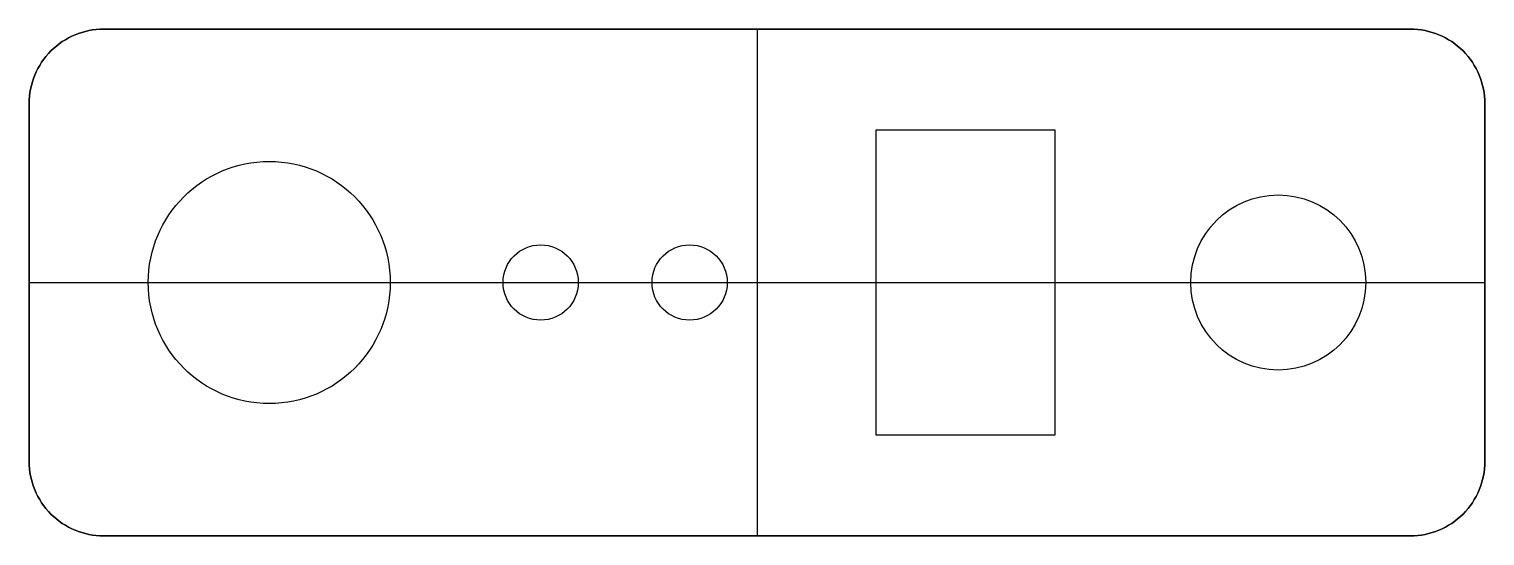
# Model space of a CAD drawing. Header units: millimetres. Extents: x -48.9 to 48.9, y -197 to -163.
import ezdxf

# ---------------------------------------------------------------- set-up
doc = ezdxf.new("R2010")
doc.units = ezdxf.units.MM
doc.layers.get('0').update_dxf_attribs({"linetype": 'CONTINUOUS'})

msp = doc.modelspace()

# ---------------------------------------------------------------- linework, layer by layer
for p, q in [((0, -163), (0, -197)), ((-48.875, -180), (48.875, -180)), ((8, -180), (20, -180))]:
    msp.add_line(p, q)
for points in [[(43.875, -197, 0.414214), (48.875, -192), (48.875, -168, 0.414214), (43.875, -163), (-43.875, -163, 0.414214), (-48.875, -168), (-48.875, -192, 0.414214), (-43.875, -197)], [(-48.875, -192), (-48.875, -168, -0.414214), (-43.875, -163), (43.875, -163, -0.414214), (48.875, -168), (48.875, -192, -0.414214), (43.875, -197), (-43.875, -197, -0.414214)]]:
    msp.add_lwpolyline(points, format="xyb", close=True)
msp.add_lwpolyline([(8, -169.75), (20, -169.75), (20, -190.25), (8, -190.25)], close=True)
for centre, radius in [((-32.75, -180), 8.125), ((35, -180), 5.875), ((-14.525, -180), 2.525), ((-4.525, -180), 2.525)]:
    msp.add_circle(centre, radius)

doc.saveas('drawing.dxf')
